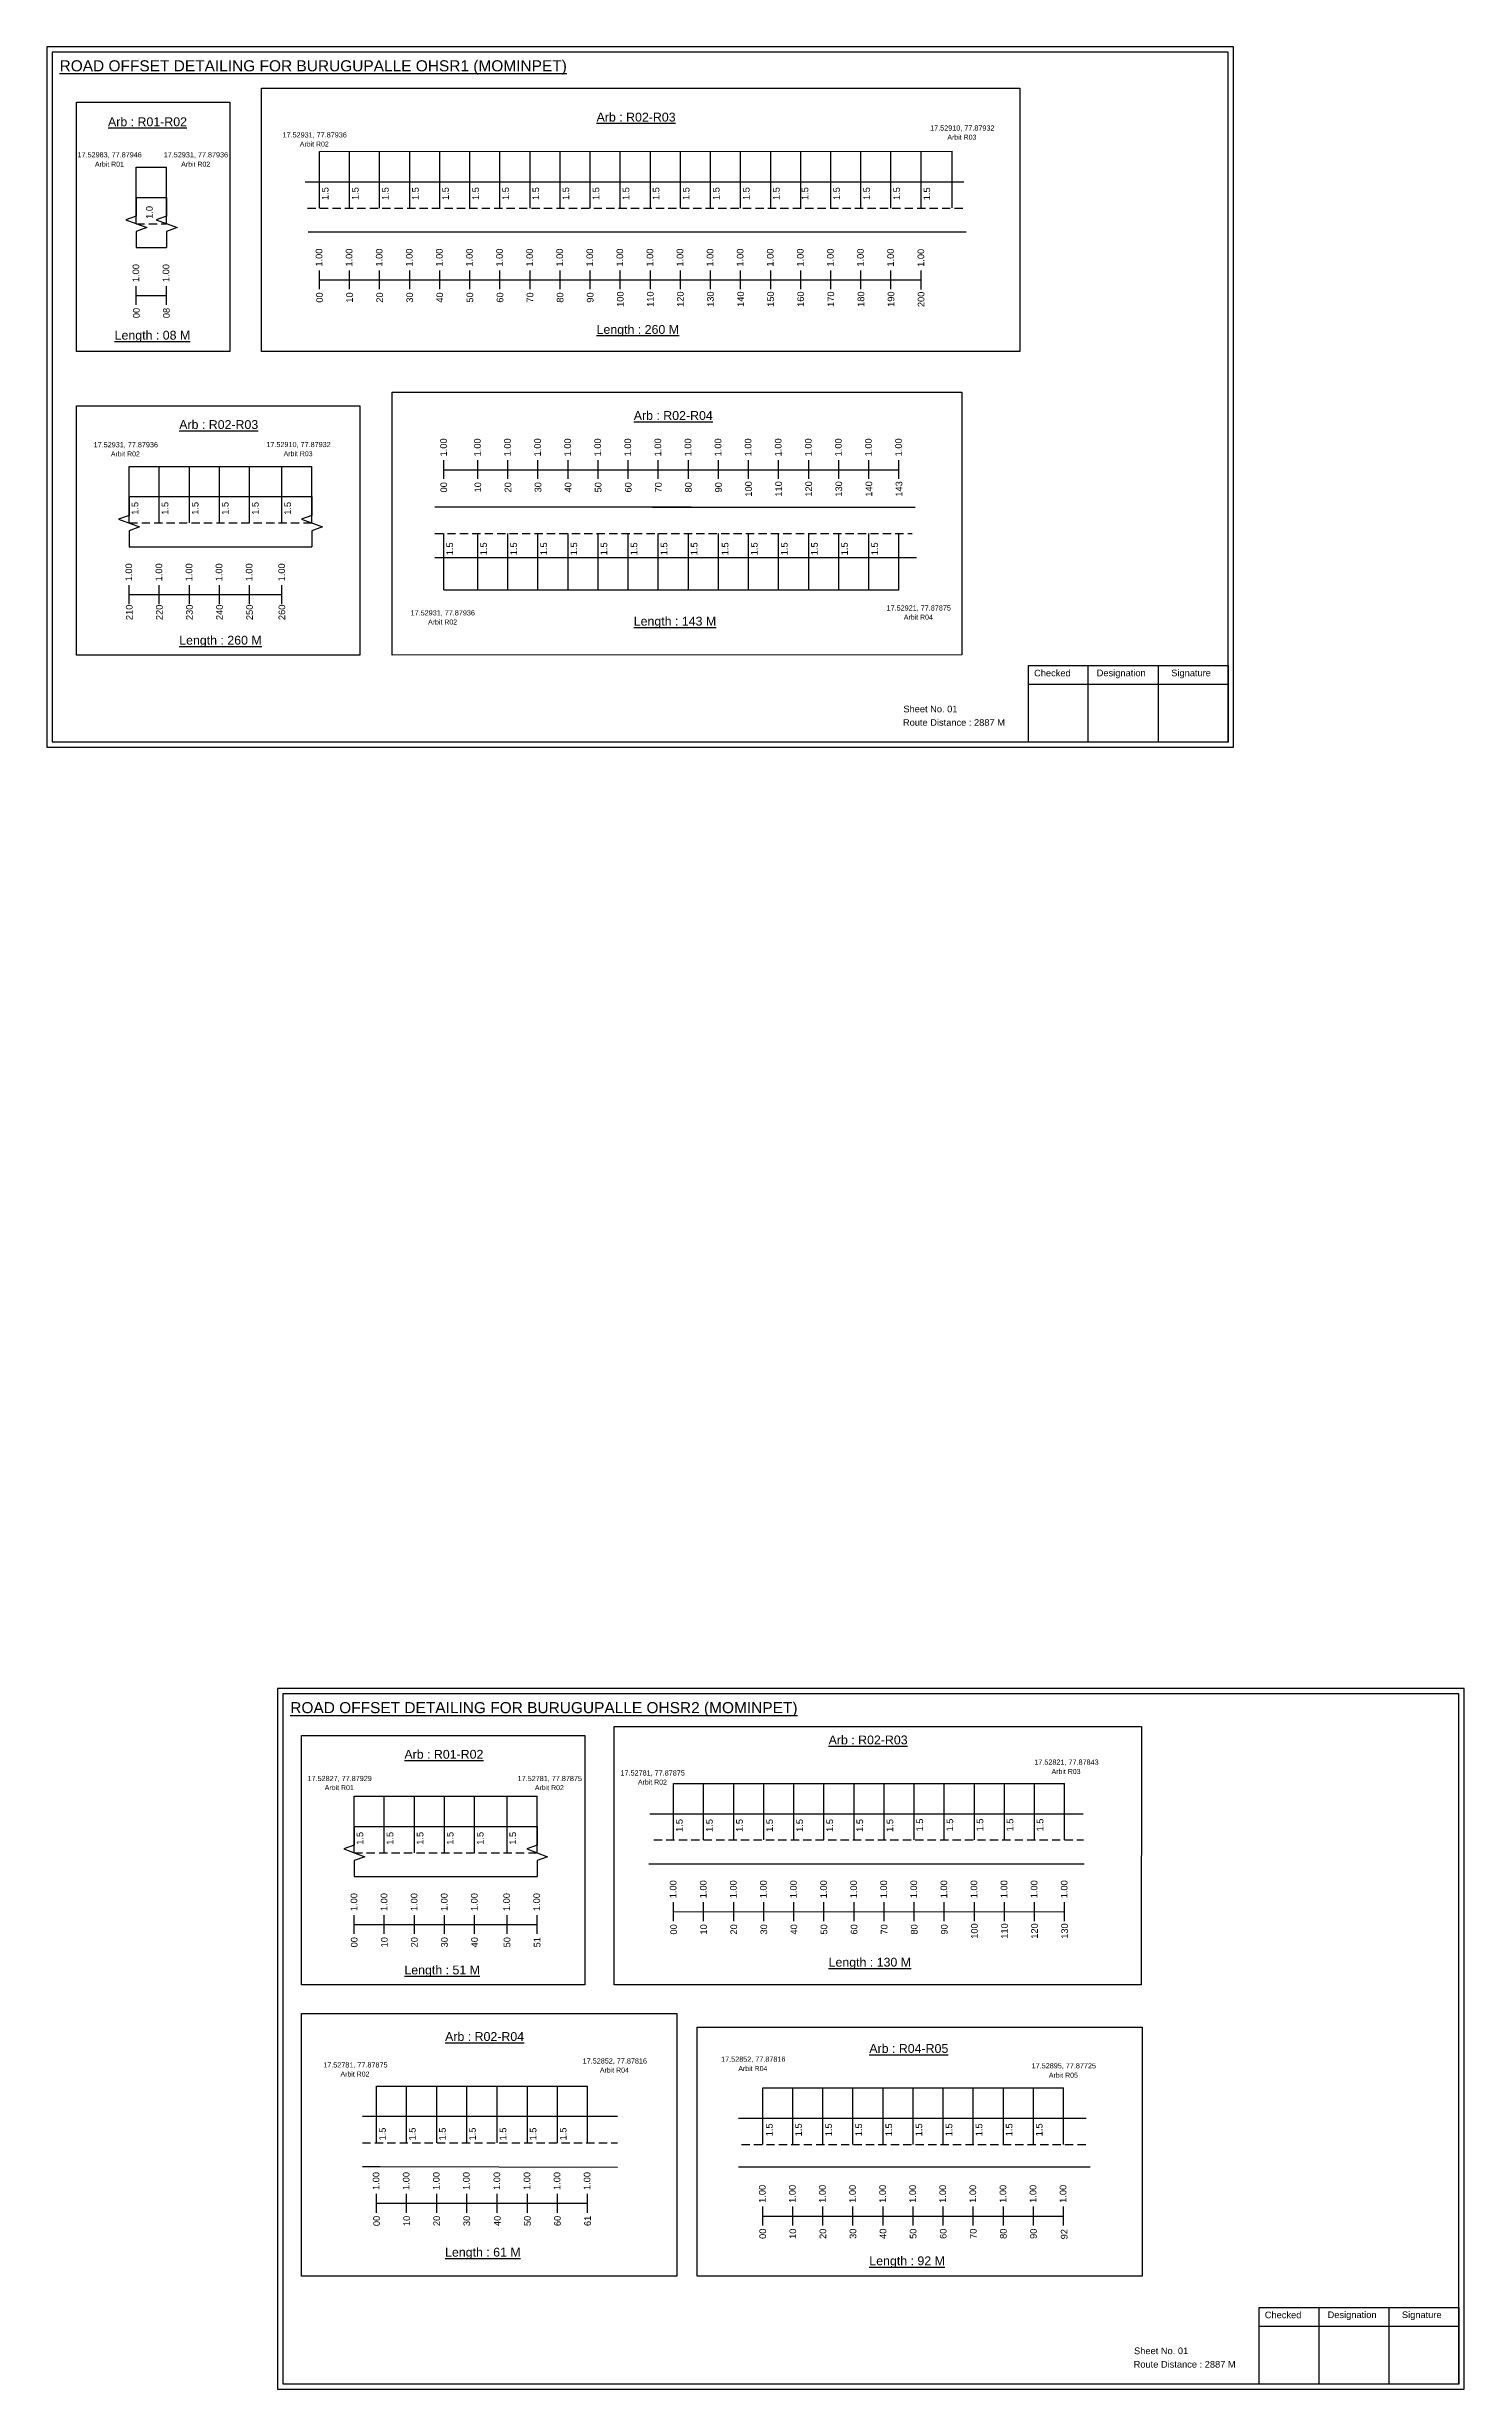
# Model space of a CAD drawing. Header units: inches. Extents: x 1065 to 7171, y 350 to 1611.
# Drawn here: x 3690 to 4331, y 444 to 1503 of the extents above; entities that cross this region are included whole.
import ezdxf

# ---------------------------------------------------------------- set-up
doc = ezdxf.new("R2010")
doc.units = ezdxf.units.IN
doc.header["$MEASUREMENT"] = 0
doc.linetypes.add('DASHED2', pattern=[0.375, 0.25, -0.125])
for name, color, linetype in [('PDF_Geometry', 7, 'Continuous'), ('PDF_Text', 5, 'Continuous'), ('pipe', 5, 'Continuous')]:
    doc.layers.add(name, color=color, linetype=linetype)
doc.styles.add('PDF Arial', font='arial.ttf')
doc.styles.get("Standard").update_dxf_attribs({"font": 'arial.ttf'})

msp = doc.modelspace()

# ---------------------------------------------------------------- linework, layer by layer
at = {"color": 5}
for p, q in [((3813.7, 1455.2), (4099.7, 1455.4)), ((3730.9, 1448.1), (3744.5, 1448.1)), ((3727.7, 1312.8), (3810.3, 1312.8)), ((3869.9, 1257), (4075.7, 1257)), ((3829.4, 711.6), (3912.1, 711.6)), ((3973.8, 717.4), (4150.6, 717.4)), ((3839.5, 580.6), (3934.9, 580.6)), ((4014.1, 579.8), (4150.1, 579.8))]:
    msp.add_line(p, q, dxfattribs=at)
for p, q in [((3813.7, 1429.7), (3813.7, 1455.2)), ((3827.3, 1429.7), (3827.3, 1455.2)), ((3840.9, 1429.7), (3840.9, 1455.2)), ((3854.5, 1429.7), (3854.5, 1455.2)), ((3868.1, 1429.7), (3868.1, 1455.2)), ((3881.7, 1429.7), (3881.7, 1455.2)), ((3895.3, 1429.7), (3895.3, 1455.2)), ((3908.9, 1429.7), (3908.9, 1455.2)), ((3922.5, 1429.7), (3922.5, 1455.2)), ((3936.1, 1429.7), (3936.1, 1455.2)), ((3949.7, 1429.7), (3949.7, 1455.2)), ((3963.3, 1429.7), (3963.3, 1455.2)), ((3976.9, 1429.7), (3976.9, 1455.2)), ((3990.5, 1429.7), (3990.5, 1455.2)), ((4004.1, 1429.7), (4004.1, 1455.2)), ((4017.7, 1429.7), (4017.7, 1455.2)), ((4031.3, 1429.7), (4031.3, 1455.2)), ((4044.9, 1429.7), (4044.9, 1455.2)), ((4058.5, 1429.7), (4058.5, 1455.2)), ((4072.1, 1429.7), (4072.1, 1455.2)), ((4085.8, 1429.8), (4085.8, 1455.1)), ((4099.7, 1429.8), (4099.7, 1455.4)), ((3730.9, 1422.6), (3730.9, 1448.1)), ((3744.5, 1422.6), (3744.5, 1448.1)), ((3807.3, 1441.5), (4105.1, 1441.5)), ((3730.9, 1434.5), (3744.5, 1434.5)), ((3730.9, 1411.8), (3744.5, 1411.8)), ((3808.6, 1419), (4106.1, 1418.9)), ((3727.7, 1287.3), (3727.7, 1312.8)), ((3741.3, 1287.3), (3741.3, 1312.8)), ((3754.9, 1287.3), (3754.9, 1312.8)), ((3768.5, 1287.3), (3768.5, 1312.8)), ((3782.1, 1287.3), (3782.1, 1312.8)), ((3796.7, 1287.3), (3796.7, 1312.8)), ((3810.3, 1287.3), (3810.3, 1312.8)), ((3727.7, 1299.2), (3810.3, 1299.2)), ((3981.7, 1294.4), (3865.9, 1294.4)), ((3964.2, 1294.4), (4083.1, 1294.4)), ((3869.9, 1257), (3869.9, 1282.5)), ((3885.3, 1257), (3885.3, 1282.5)), ((3898.9, 1257), (3898.9, 1282.5)), ((3912.5, 1257), (3912.5, 1282.5)), ((3926.1, 1257), (3926.1, 1282.5)), ((3939.7, 1257), (3939.7, 1282.5)), ((3953.3, 1257), (3953.3, 1282.5)), ((3966.9, 1257), (3966.9, 1282.5)), ((3980.5, 1257), (3980.5, 1282.5)), ((3994.1, 1257), (3994.1, 1282.5)), ((4007.7, 1257), (4007.7, 1282.5)), ((4021.3, 1257), (4021.3, 1282.5)), ((4034.9, 1257), (4034.9, 1282.5)), ((4048.5, 1257), (4048.5, 1282.5)), ((4062.1, 1257), (4062.1, 1282.5)), ((4075.7, 1257), (4075.7, 1282.5)), ((3727.7, 1276.5), (3810.3, 1276.5)), ((3865.9, 1271.7), (4083.7, 1271.7)), ((3829.4, 686.1), (3829.4, 711.6)), ((3843, 686.1), (3843, 711.6)), ((3856.6, 686.1), (3856.6, 711.6)), ((3870.2, 686.1), (3870.2, 711.6)), ((3883.8, 686.1), (3883.8, 711.6)), ((3898.5, 686.1), (3898.5, 711.6)), ((3912.1, 686.1), (3912.1, 711.6)), ((3973.8, 691.9), (3973.8, 717.4)), ((3987.4, 691.9), (3987.4, 717.4)), ((4001, 691.9), (4001, 717.4)), ((4014.6, 691.9), (4014.6, 717.4)), ((4028.2, 691.9), (4028.2, 717.4)), ((4041.8, 691.9), (4041.8, 717.4)), ((4055.4, 691.9), (4055.4, 717.4)), ((4069, 691.9), (4069, 717.4)), ((4082.6, 691.9), (4082.6, 717.4)), ((4096.2, 692), (4096.2, 717.6)), ((4109.8, 692), (4109.8, 717.6)), ((4123.4, 692), (4123.4, 717.6)), ((4137, 692), (4137, 717.6)), ((4150.6, 691.9), (4150.6, 717.4)), ((3963.1, 703.7), (4159, 703.7)), ((3829.4, 697.9), (3912.1, 697.9)), ((3962.6, 681.1), (4159.4, 681.1)), ((3829.4, 675.3), (3912.1, 675.3)), ((3839.5, 555), (3839.5, 580.6)), ((3853.1, 555), (3853.1, 580.6)), ((3866.7, 555), (3866.7, 580.6)), ((3880.3, 555), (3880.3, 580.6)), ((3894.1, 555), (3894.1, 580.6)), ((3907.7, 555), (3907.7, 580.6)), ((3921.3, 555), (3921.3, 580.6)), ((3934.9, 555), (3934.9, 580.6)), ((4014.1, 554.2), (4014.1, 579.8)), ((4027.7, 554.2), (4027.7, 579.8)), ((4041.3, 554.2), (4041.3, 579.8)), ((4054.9, 554.2), (4054.9, 579.8)), ((4068.5, 554.2), (4068.5, 579.8)), ((4082.1, 554.2), (4082.1, 579.8)), ((4095.7, 554.2), (4095.7, 579.8)), ((4109.3, 554.2), (4109.3, 579.8)), ((4122.9, 554.2), (4122.9, 579.8)), ((4136.5, 554.2), (4136.5, 579.8)), ((4150.1, 554.2), (4150.1, 579.8)), ((3948.5, 566.9), (3833.1, 566.9)), ((4003.2, 566.1), (4160.4, 566.1)), ((3833.1, 544.2), (3841.2, 544.2)), ((3841.2, 544.2), (3948.5, 543.9)), ((4162.2, 543.9), (4003.2, 543.9))]:
    msp.add_line(p, q)
at = {"linetype": 'DASHED2', "ltscale": 15}
for p, q in [((3808.3, 1429.6), (4104.7, 1429.7)), ((3730.9, 1422.6), (3744.5, 1422.6)), ((3727.7, 1287.3), (3810.3, 1287.3)), ((3865.9, 1282.5), (4081.6, 1282.5)), ((3964.9, 691.9), (4159.2, 691.9)), ((3829.4, 686.1), (3912.1, 686.1)), ((3833.1, 555), (3948.5, 555)), ((4004.5, 554.2), (4160.4, 554.2))]:
    msp.add_line(p, q, dxfattribs=at)
at = {"color": 217, "true_color": 0x93278f}
for p, q in [((3813.7, 1393), (3813.7, 1401.5)), ((3827.3, 1393), (3827.3, 1401.5)), ((3840.9, 1393), (3840.9, 1401.5)), ((3854.5, 1393), (3854.5, 1401.5)), ((3868.1, 1393), (3868.1, 1401.5)), ((3881.7, 1393), (3881.7, 1401.5)), ((3895.3, 1393), (3895.3, 1401.5)), ((3908.9, 1393), (3908.9, 1401.5)), ((3922.5, 1393), (3922.5, 1401.5)), ((3936.1, 1393), (3936.1, 1401.5)), ((3949.7, 1393), (3949.7, 1401.5)), ((3963.3, 1393), (3963.3, 1401.5)), ((3976.9, 1393), (3976.9, 1401.5)), ((3990.5, 1393), (3990.5, 1401.5)), ((4004.1, 1393), (4004.1, 1401.5)), ((4017.7, 1393), (4017.7, 1401.5)), ((4031.3, 1393), (4031.3, 1401.5)), ((4044.9, 1393), (4044.9, 1401.5)), ((4058.5, 1393), (4058.5, 1401.5)), ((4072.1, 1393), (4072.1, 1401.5)), ((4085.8, 1392.8), (4085.8, 1401.4)), ((3730.9, 1385.9), (3730.9, 1394.4)), ((3730.9, 1390.1), (3744.5, 1390.2)), ((3744.5, 1385.9), (3744.5, 1394.4)), ((3813.7, 1397.2), (4085.8, 1397.3)), ((3869.9, 1307.2), (3869.9, 1315.7)), ((3885.3, 1307.2), (3885.3, 1315.7)), ((3898.9, 1307.2), (3898.9, 1315.7)), ((3912.5, 1307.2), (3912.5, 1315.7)), ((3926.1, 1307.2), (3926.1, 1315.7)), ((3939.7, 1307.2), (3939.7, 1315.7)), ((3953.3, 1307.2), (3953.3, 1315.7)), ((3966.9, 1307.2), (3966.9, 1315.7)), ((3980.5, 1307.2), (3980.5, 1315.7)), ((3994.1, 1307.2), (3994.1, 1315.7)), ((4007.7, 1307.2), (4007.7, 1315.7)), ((4021.3, 1307.2), (4021.3, 1315.7)), ((4034.9, 1307.2), (4034.9, 1315.7)), ((4048.5, 1307.2), (4048.5, 1315.7)), ((4062.1, 1307.2), (4062.1, 1315.7)), ((4075.7, 1307.2), (4075.7, 1315.7)), ((3869.9, 1311.4), (4075.7, 1311.4)), ((3727.7, 1250.6), (3727.7, 1259.2)), ((3727.7, 1254.9), (3796.7, 1254.9)), ((3741.3, 1250.6), (3741.3, 1259.2)), ((3754.9, 1250.6), (3754.9, 1259.2)), ((3768.5, 1250.6), (3768.5, 1259.2)), ((3782.1, 1250.6), (3782.1, 1259.2)), ((3796.7, 1250.6), (3796.7, 1259.2)), ((3829.4, 649.4), (3829.4, 657.9)), ((3843, 649.4), (3843, 657.9)), ((3856.6, 649.4), (3856.6, 657.9)), ((3870.2, 649.4), (3870.2, 657.9)), ((3883.8, 649.4), (3883.8, 657.9)), ((3898.5, 649.4), (3898.5, 657.9)), ((3912.1, 649.4), (3912.1, 657.9)), ((3973.8, 655.2), (3973.8, 663.7)), ((3973.8, 659.4), (4150.6, 659.5)), ((3987.4, 655.2), (3987.4, 663.7)), ((4001, 655.2), (4001, 663.7)), ((4014.6, 655.2), (4014.6, 663.7)), ((4028.2, 655.2), (4028.2, 663.7)), ((4041.8, 655.2), (4041.8, 663.7)), ((4055.4, 655.2), (4055.4, 663.7)), ((4069, 655.2), (4069, 663.7)), ((4082.6, 655.2), (4082.6, 663.7)), ((4096.2, 655.2), (4096.2, 663.7)), ((4109.8, 655.2), (4109.8, 663.7)), ((4123.4, 655.2), (4123.4, 663.7)), ((4137, 655.2), (4137, 663.7)), ((4150.6, 655.2), (4150.6, 663.7)), ((3829.4, 653.6), (3912.1, 653.6)), ((3839.5, 523.3), (3839.5, 531.9)), ((3853.1, 523.3), (3853.1, 531.9)), ((3866.7, 523.3), (3866.7, 531.9)), ((3880.3, 523.3), (3880.3, 531.9)), ((3894.1, 523.3), (3894.1, 531.9)), ((3907.7, 523.3), (3907.7, 531.9)), ((3921.3, 523.3), (3921.3, 531.9)), ((3934.9, 523.3), (3934.9, 531.9)), ((3839.5, 527.6), (3934.9, 527.7)), ((4014.1, 517.5), (4014.1, 526.1)), ((4014.1, 521.8), (4150.1, 521.8)), ((4027.7, 517.5), (4027.7, 526.1)), ((4041.3, 517.5), (4041.3, 526.1)), ((4054.9, 517.5), (4054.9, 526.1)), ((4068.5, 517.5), (4068.5, 526.1)), ((4082.1, 517.5), (4082.1, 526.1)), ((4095.7, 517.5), (4095.7, 526.1)), ((4109.3, 517.5), (4109.3, 526.1)), ((4122.9, 517.5), (4122.9, 526.1)), ((4136.5, 517.5), (4136.5, 526.1)), ((4150.1, 517.5), (4150.1, 526.1))]:
    msp.add_line(p, q, dxfattribs=at)
for points in [[(3787.5, 1483.9), (4130.4, 1483.9), (4130.4, 1364.9), (3787.5, 1364.9)], [(3703.8, 1477.6), (3773.2, 1477.6), (3773.2, 1364.9), (3703.8, 1364.9)], [(3846.6, 1346.5), (4104.2, 1346.5), (4104.2, 1227.7), (3846.6, 1227.6)], [(3703.8, 1340.3), (3831.9, 1340.3), (3831.9, 1227.6), (3703.8, 1227.6)], [(3805.6, 739.1), (3933.7, 739.1), (3933.7, 626.4), (3805.6, 626.4)], [(3805.6, 613.4), (3975.2, 613.4), (3975.2, 494.6), (3805.6, 494.6)], [(3984.5, 607.3), (4185.7, 607.3), (4185.7, 494.6), (3984.5, 494.6)]]:
    msp.add_lwpolyline(points, close=True)
at = {"linetype": 'Continuous'}
for points in [[(3730.9, 1434.5), (3730.9, 1426), (3726.2, 1424.3), (3735.7, 1420.9), (3730.9, 1419.1), (3730.9, 1411.8)], [(3744.5, 1434.5), (3744.5, 1426), (3739.8, 1424.3), (3749.3, 1420.9), (3744.5, 1419.1), (3744.5, 1411.8)], [(3727.7, 1299.2), (3727.7, 1290.7), (3722.9, 1289), (3732.4, 1285.6), (3727.7, 1283.8), (3727.7, 1276.5)], [(3810.3, 1299.2), (3810.3, 1290.7), (3805.6, 1289), (3815.1, 1285.6), (3810.3, 1283.8), (3810.3, 1276.5)], [(3829.4, 697.9), (3829.4, 689.5), (3824.7, 687.8), (3834.2, 684.3), (3829.4, 682.6), (3829.4, 675.3)], [(3912.1, 697.9), (3912.1, 689.5), (3907.4, 687.8), (3916.8, 684.3), (3912.1, 682.6), (3912.1, 675.3)]]:
    msp.add_lwpolyline(points, dxfattribs=at)
at = {"layer": 'PDF_Geometry'}
for points in [[(3690.4, 1502.6), (3690.4, 1185.9), (4226.9, 1185.9), (4226.9, 1502.6)], [(3692.8, 1500.2), (3692.8, 1188.3), (4224.5, 1188.3), (4224.5, 1500.2)], [(3794.8, 760.3), (3794.8, 443.6), (4331.2, 443.6), (4331.2, 760.3)], [(3797.1, 758), (3797.1, 446), (4328.8, 446), (4328.8, 758)]]:
    msp.add_lwpolyline(points, close=True, dxfattribs=at)
at = {"layer": 'PDF_Geometry', "color": 242, "true_color": 0xcc1f26}
for points in [[(4224.5, 1188.2), (4134.2, 1188.2), (4134.2, 1222.8), (4224.5, 1222.8)], [(4328.8, 445.9), (4238.5, 445.9), (4238.5, 480.5), (4328.8, 480.5)]]:
    msp.add_lwpolyline(points, close=True, dxfattribs=at)
for points in [[(4161.1, 1222.8), (4161.1, 1188.2)], [(4192.9, 1222.8), (4192.9, 1188.2)], [(4134.2, 1214.4), (4224.5, 1214.4)], [(4265.5, 480.5), (4265.5, 445.9)], [(4297.2, 480.5), (4297.2, 445.9)], [(4238.5, 472.1), (4328.8, 472.1)]]:
    msp.add_lwpolyline(points, dxfattribs=at)
at = {"layer": 'pipe', "color": 0}
msp.add_lwpolyline([(3947, 743.1), (4185.4, 743.1), (4185.2, 626.4), (3946.9, 626.4)], close=True, dxfattribs=at)

# ---------------------------------------------------------------- texts
at = {"color": 242, "true_color": 0xcd2027}
for s, height, p in [('%%UROAD OFFSET DETAILING FOR BURUGUPALLE OHSR1 (MOMINPET)', 5, (3696.2, 1491.5)), ('%%UArb : R02-R03', 4, (3939, 1468.8)), ('%%UArb : R01-R02', 4, (3718.1, 1466.7)), ('%%ULength : 260 M', 4, (3939, 1372.8)), ('%%ULength : 08 M', 4, (3721.1, 1370.2)), ('%%UArb : R02-R04', 4, (3955.8, 1333.9)), ('%%UArb : R02-R03', 4, (3750.3, 1329.8)), ('%%ULength : 143 M', 4, (3955.8, 1240.9)), ('%%ULength : 260 M', 4, (3750.3, 1232.3)), ('%%UROAD OFFSET DETAILING FOR BURUGUPALLE OHSR2 (MOMINPET)', 5, (3800.5, 749.2)), ('%%UArb : R01-R02', 4, (3852.1, 728.6)), ('%%UArb : R02-R03', 4, (4043.9, 735.1)), ('%%ULength : 130 M', 4, (4043.9, 634.6)), ('%%ULength : 51 M', 4, (3852.1, 631.1)), ('%%UArb : R02-R04', 4, (3870.5, 601)), ('%%UArb : R04-R05', 4, (4062.3, 595.6)), ('%%ULength : 61 M', 4, (3870.5, 503.5)), ('%%ULength : 92 M', 4, (4062.3, 499.6))]:
    msp.add_text(s, height=height, dxfattribs=at).set_placement(p)
at = {"color": 5}
for s, height, p in [('17.52931, 77.87936', 2.34, (3797, 1461.6)), ('17.52910, 77.87932', 2.34, (4089.8, 1464.7)), ('Arbit R03', 2.25, (4097.6, 1460.6)), ('17.52983, 77.87946', 2.34, (3704.3, 1452.6)), ('17.52931, 77.87936', 2.34, (3743.3, 1452.6)), ('Arbit R02', 2.25, (3804.8, 1457.5)), ('Arbit R01', 2.25, (3712.2, 1448.4)), ('Arbit R02', 2.25, (3751.2, 1448.4)), ('17.52931, 77.87936', 2.34, (3711.6, 1321.5)), ('17.52910, 77.87932', 2.34, (3789.7, 1321.6)), ('Arbit R02', 2.25, (3719.4, 1317.4)), ('Arbit R03', 2.25, (3797.5, 1317.5)), ('17.52921, 77.87875', 2.34, (4070.1, 1247.7)), ('17.52931, 77.87936', 2.34, (3854.9, 1245.5)), ('Arbit R02', 2.25, (3862.8, 1241.4)), ('Arbit R04', 2.25, (4077.9, 1243.6)), ('17.52827, 77.87929', 2.34, (3808.3, 718.5)), ('17.52781, 77.87875', 2.34, (3903.3, 718.5)), ('17.52781, 77.87875', 2.34, (3949.8, 721)), ('17.52821, 77.87843', 2.34, (4136.9, 725.9)), ('Arbit R03', 2.25, (4144.7, 721.7)), ('Arbit R01', 2.25, (3816.1, 714.4)), ('Arbit R02', 2.25, (3911.1, 714.4)), ('Arbit R02', 2.25, (3957.7, 716.9)), ('17.52852, 77.87816', 2.34, (3932.7, 590.8)), ('17.52852, 77.87816', 2.34, (3995.3, 591.6)), ('17.52781, 77.87875', 2.34, (3815.4, 589)), ('Arbit R02', 2.25, (3823.2, 584.9)), ('Arbit R04', 2.25, (3940.5, 586.7)), ('Arbit R04', 2.25, (4003.1, 587.4)), ('17.52895, 77.87725', 2.34, (4135.7, 588.6)), ('Arbit R05', 2.25, (4143.5, 584.4))]:
    msp.add_text(s, height=height, dxfattribs=at).set_placement(p)
for s, p in [('1.0', (3738.3, 1424.8)), ('1.5', (3817.8, 1433.3)), ('1.5', (3831.4, 1433.3)), ('1.5', (3845, 1433.3)), ('1.5', (3858.6, 1433.3)), ('1.5', (3872.2, 1433.3)), ('1.5', (3885.8, 1433.3)), ('1.5', (3899.4, 1433.3)), ('1.5', (3913, 1433.3)), ('1.5', (3926.6, 1433.3)), ('1.5', (3940.2, 1433.3)), ('1.5', (3953.8, 1433.3)), ('1.5', (3967.4, 1433.3)), ('1.5', (3981, 1433.3)), ('1.5', (3994.6, 1433.3)), ('1.5', (4008.2, 1433.3)), ('1.5', (4021.8, 1433.3)), ('1.5', (4034.7, 1433.3)), ('1.5', (4049, 1433.3)), ('1.5', (4062.6, 1433.3)), ('1.5', (4076.2, 1433.3)), ('1.5', (4089.8, 1433.2)), ('1.5', (3731.8, 1291)), ('1.5', (3745.4, 1291)), ('1.5', (3759, 1291)), ('1.5', (3772.6, 1291)), ('1.5', (3786.2, 1291)), ('1.5', (3800.8, 1291)), ('1.5', (3874.1, 1272.7)), ('1.5', (3889.4, 1272.7)), ('1.5', (3903, 1272.7)), ('1.5', (3916.6, 1272.7)), ('1.5', (3930.2, 1272.7)), ('1.5', (3943.8, 1272.7)), ('1.5', (3957.4, 1272.7)), ('1.5', (3971, 1272.7)), ('1.5', (3984.6, 1272.7)), ('1.5', (3998.6, 1272.7)), ('1.5', (4011.8, 1272.7)), ('1.5', (4025.4, 1272.7)), ('1.5', (4039, 1272.7)), ('1.5', (4052.6, 1272.7)), ('1.5', (4066.2, 1272.7)), ('1.5', (3977.9, 695.5)), ('1.5', (3991.5, 695.5)), ('1.5', (4005.1, 695.5)), ('1.5', (4018.7, 695.5)), ('1.5', (4032.3, 695.5)), ('1.5', (4045.9, 695.5)), ('1.5', (4059.5, 695.5)), ('1.5', (4073.1, 695.5)), ('1.5', (4086.6, 695.7)), ('1.5', (4100.2, 695.7)), ('1.5', (4113.8, 695.7)), ('1.5', (4127.4, 695.7)), ('1.5', (4141, 695.7)), ('1.5', (3833.5, 689.7)), ('1.5', (3847.1, 689.7)), ('1.5', (3860.7, 689.7)), ('1.5', (3874.3, 689.7)), ('1.5', (3887.9, 689.7)), ('1.5', (3902.6, 689.7)), ('1.5', (3843.7, 556)), ('1.5', (3857.2, 556)), ('1.5', (3870.8, 556)), ('1.5', (3884.4, 556)), ('1.5', (3898.2, 556)), ('1.5', (3911.8, 556)), ('1.5', (3925.4, 556)), ('1.5', (4018.6, 557.9)), ('1.5', (4031.8, 557.9)), ('1.5', (4045.4, 557.9)), ('1.5', (4059, 557.9)), ('1.5', (4072.6, 557.9)), ('1.5', (4086.2, 557.9)), ('1.5', (4099.8, 557.9)), ('1.5', (4113.4, 557.9)), ('1.5', (4127, 557.9)), ('1.5', (4140.6, 557.9))]:
    msp.add_text(s, height=3, rotation=90).set_placement(p)
at = {"color": 217, "true_color": 0x93278f}
for s, p in [('1.00', (3815, 1403.2)), ('1.00', (3828.6, 1403.2)), ('1.00', (3842.2, 1403.2)), ('1.00', (3855.8, 1403.2)), ('1.00', (3869.4, 1403.2)), ('1.00', (3883, 1403.2)), ('1.00', (3896.6, 1403.2)), ('1.00', (3910.2, 1403.2)), ('1.00', (3923.8, 1403.2)), ('1.00', (3937.4, 1403.2)), ('1.00', (3951, 1403.2)), ('1.00', (3964.6, 1403.2)), ('1.00', (3978.2, 1403.2)), ('1.00', (3991.8, 1403.2)), ('1.00', (4005.4, 1403.2)), ('1.00', (4019, 1403.2)), ('1.00', (4032.6, 1403.2)), ('1.00', (4046.2, 1403.2)), ('1.00', (4059.8, 1403.2)), ('1.00', (4073.4, 1403.2)), ('1.00', (4087.1, 1403.1)), ('1.00', (3732.2, 1396.2)), ('1.00', (3745.8, 1396.2)), ('00', (3815.2, 1386.9)), ('10', (3828.8, 1386.9)), ('20', (3842.4, 1386.9)), ('30', (3856, 1386.9)), ('40', (3869.6, 1386.9)), ('50', (3883.2, 1386.9)), ('60', (3896.8, 1386.9)), ('70', (3910.4, 1386.9)), ('80', (3924, 1386.9)), ('90', (3937.6, 1386.9)), ('100', (3951.2, 1385)), ('110', (3964.8, 1385)), ('120', (3978.4, 1385)), ('130', (3992, 1385)), ('140', (4005.6, 1385)), ('150', (4019.2, 1385)), ('160', (4032.8, 1385)), ('170', (4046.4, 1385)), ('180', (4060, 1385)), ('190', (4073.6, 1385)), ('200', (4087.2, 1384.9)), ('00', (3732.4, 1379.9)), ('08', (3746, 1379.9)), ('1.00', (3871.3, 1317.4)), ('1.00', (3886.6, 1317.4)), ('1.00', (3900.2, 1317.4)), ('1.00', (3913.8, 1317.4)), ('1.00', (3927.4, 1317.4)), ('1.00', (3941, 1317.4)), ('1.00', (3954.6, 1317.4)), ('1.00', (3968.2, 1317.4)), ('1.00', (3981.8, 1317.4)), ('1.00', (3995.4, 1317.4)), ('1.00', (4009, 1317.4)), ('1.00', (4022.6, 1317.4)), ('1.00', (4036.2, 1317.4)), ('1.00', (4049.8, 1317.4)), ('1.00', (4063.4, 1317.4)), ('1.00', (4077, 1317.4)), ('00', (3871.4, 1301.1)), ('10', (3886.8, 1301.1)), ('20', (3900.4, 1301.1)), ('30', (3914, 1301.1)), ('40', (3927.6, 1301.1)), ('50', (3941.2, 1301.1)), ('60', (3954.8, 1301.1)), ('70', (3968.4, 1301.1)), ('80', (3982, 1301.1)), ('90', (3995.6, 1301.1)), ('100', (4009.2, 1299.2)), ('110', (4022.8, 1299.2)), ('120', (4036.4, 1299.2)), ('130', (4050, 1299.2)), ('140', (4063.6, 1299.2)), ('143', (4077.2, 1299.2)), ('1.00', (3729, 1260.9)), ('1.00', (3742.6, 1260.9)), ('1.00', (3756.2, 1260.9)), ('1.00', (3769.8, 1260.9)), ('1.00', (3783.4, 1260.9)), ('1.00', (3798.1, 1260.9)), ('210', (3729.2, 1243.4)), ('220', (3742.8, 1243.4)), ('230', (3756.4, 1243.4)), ('240', (3770, 1243.4)), ('250', (3783.6, 1243.4)), ('260', (3798.2, 1243.4)), ('1.00', (3830.8, 659.7)), ('1.00', (3844.4, 659.7)), ('1.00', (3858, 659.7)), ('1.00', (3871.6, 659.7)), ('1.00', (3885.2, 659.7)), ('1.00', (3899.8, 659.7)), ('1.00', (3913.4, 659.7)), ('1.00', (3975.1, 665.5)), ('1.00', (3988.7, 665.5)), ('1.00', (4002.3, 665.5)), ('1.00', (4015.9, 665.5)), ('1.00', (4029.5, 665.5)), ('1.00', (4043.1, 665.5)), ('1.00', (4056.7, 665.5)), ('1.00', (4070.3, 665.5)), ('1.00', (4083.9, 665.5)), ('1.00', (4097.5, 665.5)), ('1.00', (4111.1, 665.5)), ('1.00', (4124.7, 665.5)), ('1.00', (4138.3, 665.5)), ('1.00', (4151.9, 665.5)), ('00', (3830.9, 643.3)), ('10', (3844.5, 643.3)), ('20', (3858.1, 643.3)), ('30', (3871.7, 643.3)), ('40', (3885.3, 643.3)), ('50', (3900, 643.3)), ('51', (3913.6, 643.3)), ('00', (3975.3, 649.1)), ('10', (3988.9, 649.1)), ('20', (4002.5, 649.1)), ('30', (4016.1, 649.1)), ('40', (4029.7, 649.1)), ('50', (4043.3, 649.1)), ('60', (4056.9, 649.1)), ('70', (4070.5, 649.1)), ('80', (4084.1, 649.1)), ('90', (4097.7, 649.1)), ('100', (4111.3, 647.2)), ('110', (4124.9, 647.2)), ('120', (4138.5, 647.2)), ('130', (4152.1, 647.2)), ('1.00', (3840.8, 533.6)), ('1.00', (3854.4, 533.6)), ('1.00', (3868, 533.6)), ('1.00', (3881.6, 533.6)), ('1.00', (3895.4, 533.6)), ('1.00', (3909, 533.6)), ('1.00', (3922.6, 533.6)), ('1.00', (3936.2, 533.6)), ('1.00', (4015.4, 527.8)), ('1.00', (4029, 527.8)), ('1.00', (4042.6, 527.8)), ('1.00', (4056.2, 527.8)), ('1.00', (4069.8, 527.8)), ('1.00', (4083.4, 527.8)), ('1.00', (4097, 527.8)), ('1.00', (4110.6, 527.8)), ('1.00', (4124.2, 527.8)), ('1.00', (4137.8, 527.8)), ('1.00', (4151.4, 527.8)), ('00', (3841, 517.3)), ('10', (3854.6, 517.3)), ('20', (3868.2, 517.3)), ('30', (3881.8, 517.3)), ('40', (3895.6, 517.3)), ('50', (3909.2, 517.3)), ('60', (3922.8, 517.3)), ('61', (3936.4, 517.3)), ('00', (4015.6, 511.5)), ('10', (4029.2, 511.5)), ('20', (4042.8, 511.5)), ('30', (4056.4, 511.5)), ('40', (4070, 511.5)), ('50', (4083.6, 511.5)), ('60', (4097.2, 511.5)), ('70', (4110.8, 511.5)), ('80', (4124.4, 511.5)), ('90', (4138, 511.5)), ('92', (4151.9, 511.3))]:
    msp.add_text(s, height=3, rotation=90, dxfattribs=at).set_placement(p)
for s, p in [('Sheet No. 01', (4077.7, 1201.7)), ('Route Distance : 2887 M', (4077.5, 1195.6)), ('Route Distance : 2887 M', (4181.8, 453.3)), ('Sheet No. 01', (4182, 459.4))]:
    msp.add_text(s, height=3).set_placement(p)
at = {"layer": 'PDF_Text', "color": 7, "attachment_point": 7, "style": 'PDF Arial'}
for s, insert, char_height in [('Checked', (4136.8, 1217.9), 3), ('Designation', (4165.1, 1217.1), 3.001), ('Signature', (4198.8, 1217.1), 3), ('Checked', (4241.1, 475.6), 3), ('Designation', (4269.5, 474.8), 3.001), ('Signature', (4303.1, 474.8), 3)]:
    msp.add_mtext(s, dxfattribs=dict(at, insert=insert, char_height=char_height))

doc.saveas('drawing.dxf')
